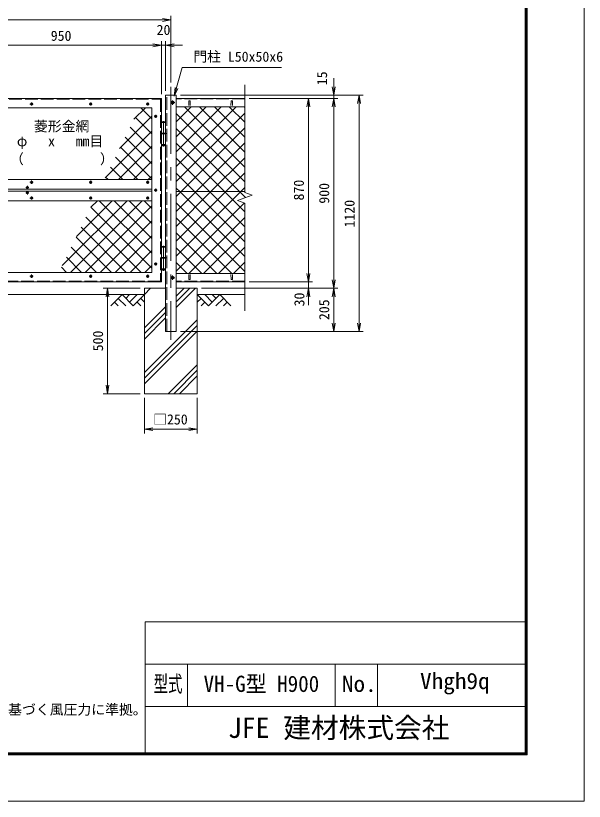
# Model space of a CAD drawing. Units: millimetres at full size. Extents: x -4200 to 4200, y -2970 to 2970.
# Drawn here: x 1507 to 4200, y -2970 to 753 of the extents above; entities that cross this region are included whole.
import ezdxf
from ezdxf.enums import TextEntityAlignment as Align

# ---------------------------------------------------------------- set-up
doc = ezdxf.new("R2010")
doc.units = ezdxf.units.MM
doc.header["$LTSCALE"] = 10
doc.linetypes.add('DASHED', pattern=[7.5, 6, -1.5])
doc.linetypes.add('USER1', pattern=[50.8, 31.75, -6.35, 6.35, -6.35])
doc.layers.add('0-0_D-TTL-TXT', color=7, linetype='Continuous')
for name, color, linetype, lineweight in [('0-1_D-STR3', 3, 'Continuous', 13), ('0-2_D-BMK', 2, 'USER1', 13), ('0-3_D-DCR-HCH', 7, 'Continuous', 13), ('0-4_D-STR1', 1, 'Continuous', 18), ('0-5_D-STR4', 7, 'Continuous', 18), ('0-6_D-BGD', 7, 'Continuous', 18), ('0-7_D-STR-DIM', 7, 'Continuous', 13), ('0-8_0', 7, 'Continuous', 18), ('0-9_D-STR-TXT', 7, 'Continuous', 13), ('0-A_D-STR2', 7, 'Continuous', 13), ('0-B_D-TTL', 7, 'Continuous', 18)]:
    doc.layers.add(name, color=color, linetype=linetype, lineweight=lineweight)
doc.styles.add('ＭＳ ゴシック', font='')
doc.styles.get('ＭＳ ゴシック').set_extended_font_data('MS Gothic')

# ---------------------------------------------------------------- blocks, each defined once
blk = doc.blocks.new('_Open')
at = {"layer": '0-8_0'}
blk.add_line((-10, 1.667), (0, 0), dxfattribs=at)
blk.add_lwpolyline([(-10, -1.667), (0, 0), (-10, 0)], dxfattribs=at)

msp = doc.modelspace()

# ---------------------------------------------------------------- linework, layer by layer
at = {"layer": '0-1_D-STR3'}
for p, q in [((2216.69, 246.37), (2197.29, 246.37)), ((2197.29, 246.37), (2197.29, 196.37)), ((2197.49, 248.37), (2198.49, 249.37)), ((2197.49, 248.37), (2197.49, 246.37)), ((2197.49, 248.37), (2216.49, 248.37)), ((2215.49, 249.37), (2198.49, 249.37)), ((2215.49, 249.37), (2216.49, 248.37)), ((2216.49, 248.37), (2216.49, 246.37)), ((2216.69, 246.37), (2216.69, 196.37)), ((2217.49, 196.37), (2196.49, 196.37)), ((2196.49, 196.37), (2196.49, 193.37)), ((2217.49, 193.37), (2196.49, 193.37)), ((2197.29, 193.37), (2197.29, 143.37)), ((2216.69, 193.37), (2216.69, 143.37)), ((2217.49, 196.37), (2217.49, 193.37)), ((2216.69, 143.37), (2197.29, 143.37)), ((2201.99, 143.37), (2201.99, 137.37)), ((2202.99, 136.37), (2201.99, 137.37)), ((2210.99, 136.37), (2202.99, 136.37)), ((2211.99, 143.37), (2211.99, 137.37)), ((2591.99, -80.38), (2266.99, -80.38)), ((2216.69, -343.63), (2197.29, -343.63)), ((2197.29, -343.63), (2197.29, -393.63)), ((2197.49, -341.63), (2198.49, -340.63)), ((2197.49, -341.63), (2197.49, -343.63)), ((2197.49, -341.63), (2216.49, -341.63)), ((2215.49, -340.63), (2198.49, -340.63)), ((2215.49, -340.63), (2216.49, -341.63)), ((2216.49, -341.63), (2216.49, -343.63)), ((2216.69, -343.63), (2216.69, -393.63)), ((2217.49, -393.63), (2196.49, -393.63)), ((2196.49, -393.63), (2196.49, -396.63)), ((2217.49, -396.63), (2196.49, -396.63)), ((2197.29, -396.63), (2197.29, -446.63)), ((2216.69, -396.63), (2216.69, -446.63)), ((2217.49, -393.63), (2217.49, -396.63)), ((2216.69, -446.63), (2197.29, -446.63)), ((2201.99, -446.63), (2201.99, -452.63)), ((2211.99, -446.63), (2211.99, -452.63)), ((2202.99, -453.63), (2201.99, -452.63)), ((2210.99, -453.63), (2202.99, -453.63))]:
    msp.add_line(p, q, dxfattribs=at)
for points in [[(2256.49, 345.12), (2249.99, 348.87), (2243.49, 345.12), (2243.49, 337.61), (2249.99, 333.86), (2256.49, 337.61)], [(2256.49, -484.88), (2249.99, -481.13), (2243.49, -484.88), (2243.49, -492.39), (2249.99, -496.14), (2256.49, -492.39)]]:
    msp.add_lwpolyline(points, close=True, dxfattribs=at)
for points in [[(2210.99, 136.37), (2211.99, 137.37), (2201.99, 137.37)], [(2210.99, -453.63), (2211.99, -452.63), (2201.99, -452.63)]]:
    msp.add_lwpolyline(points, dxfattribs=at)
for centre, radius in [((1581.99, 334.37), 5.25), ((1861.99, 334.37), 5.25), ((2131.99, 334.37), 5.25), ((2249.99, 341.37), 6.25), ((2169.99, 276.37), 5.25), ((2206.99, 141.37), 2), ((1581.99, -36.13), 5.25), ((1861.99, -36.13), 5.25), ((2131.99, -36.13), 5.25), ((1561.99, -61.13), 5.25), ((2169.99, -73.63), 5.25), ((1561.99, -86.13), 5.25), ((1581.99, -111.13), 5.25), ((1861.99, -111.13), 5.25), ((2131.99, -111.13), 5.25), ((2169.99, -423.63), 5.25), ((2206.99, -448.63), 2), ((1581.99, -481.63), 5.25), ((1861.99, -481.63), 5.25), ((2131.99, -481.63), 5.25), ((2249.99, -488.63), 6.25)]:
    msp.add_circle(centre, radius, dxfattribs=at)
at = {"layer": '0-2_D-BMK'}
for p, q in [((2241.99, 416.37), (2241.99, -783.63)), ((1581.99, 341.81), (1581.99, 326.93)), ((1861.99, 341.81), (1861.99, 326.93)), ((2131.99, 341.81), (2131.99, 326.93)), ((2259.99, 341.37), (2239.99, 341.37)), ((2249.99, 351.37), (2249.99, 331.37)), ((1589.43, 334.37), (1574.55, 334.37)), ((1869.43, 334.37), (1854.55, 334.37)), ((2139.43, 334.37), (2124.55, 334.37)), ((2177.43, 276.37), (2162.55, 276.37)), ((2169.99, 283.81), (2169.99, 268.93)), ((2206.99, 252.77), (2206.99, 133.61)), ((1589.43, -36.13), (1574.55, -36.13)), ((1581.99, -28.69), (1581.99, -43.57)), ((1869.43, -36.13), (1854.55, -36.13)), ((1861.99, -28.69), (1861.99, -43.57)), ((2139.43, -36.13), (2124.55, -36.13)), ((2131.99, -28.69), (2131.99, -43.57)), ((1569.43, -61.13), (1554.55, -61.13)), ((1561.99, -53.69), (1561.99, -68.57)), ((2177.43, -73.63), (2162.55, -73.63)), ((2169.99, -66.19), (2169.99, -81.07)), ((1569.43, -86.13), (1554.55, -86.13)), ((1561.99, -78.69), (1561.99, -93.57)), ((1589.43, -111.13), (1574.55, -111.13)), ((1581.99, -103.69), (1581.99, -118.57)), ((1869.43, -111.13), (1854.55, -111.13)), ((1861.99, -103.69), (1861.99, -118.57)), ((2139.43, -111.13), (2124.55, -111.13)), ((2131.99, -103.69), (2131.99, -118.57)), ((2206.99, -337.23), (2206.99, -456.39)), ((2177.43, -423.63), (2162.55, -423.63)), ((2169.99, -416.19), (2169.99, -431.07)), ((1589.43, -481.63), (1574.55, -481.63)), ((1581.99, -474.19), (1581.99, -489.07)), ((1869.43, -481.63), (1854.55, -481.63)), ((1861.99, -474.19), (1861.99, -489.07)), ((2139.43, -481.63), (2124.55, -481.63)), ((2131.99, -474.19), (2131.99, -489.07)), ((2249.99, -478.63), (2249.99, -498.63)), ((2259.99, -488.63), (2239.99, -488.63))]:
    msp.add_line(p, q, dxfattribs=at)
at = {"layer": '0-3_D-DCR-HCH'}
for p, q in [((2116.99, -567.41), (2145.77, -538.63)), ((2116.99, -540.89), (2119.25, -538.63)), ((2266.99, -629.54), (2357.9, -538.63)), ((2266.99, -603.02), (2331.38, -538.63)), ((2266.99, -576.51), (2304.87, -538.63)), ((2010.57, -568.63), (1957.36, -621.84)), ((1992.83, -586.37), (2028.47, -621.84)), ((2010.57, -568.63), (2063.78, -621.84)), ((2028.3, -586.37), (2046.04, -568.63)), ((2046.04, -604.11), (2081.52, -568.63)), ((2063.78, -621.84), (2116.99, -568.63)), ((2099.25, -586.37), (2116.99, -604.03)), ((2420.2, -621.84), (2366.99, -568.63)), ((2384.73, -586.37), (2366.99, -604.03)), ((2437.94, -604.11), (2402.47, -568.63)), ((2473.42, -568.63), (2420.2, -621.84)), ((2455.77, -586.46), (2437.94, -568.63)), ((2491.15, -586.37), (2455.52, -621.84)), ((2473.42, -568.63), (2526.63, -621.84)), ((1975.09, -604.11), (1992.91, -621.84)), ((2081.52, -604.11), (2099.34, -621.84)), ((2116.99, -726.51), (2216.99, -626.51)), ((2402.47, -604.11), (2384.65, -621.84)), ((2508.89, -604.11), (2491.07, -621.84)), ((2116.99, -753.02), (2216.99, -653.02)), ((2116.99, -779.54), (2216.99, -679.54)), ((2116.99, -938.64), (2366.99, -688.64)), ((2116.99, -965.16), (2366.99, -715.16)), ((2116.99, -991.67), (2366.99, -741.67)), ((2229.13, -1038.63), (2366.99, -900.77)), ((2255.65, -1038.63), (2366.99, -927.29)), ((2282.16, -1038.63), (2366.99, -953.8))]:
    msp.add_line(p, q, dxfattribs=at)
at = {"layer": '0-4_D-STR1', "linetype": 'DASHED'}
for p, q in [((2222.99, -743.63), (2222.99, 376.37)), ((2591.99, 358.37), (2266.99, 358.37)), ((2192.99, -504.63), (1250.99, -504.63)), ((2591.99, -505.63), (2266.99, -505.63))]:
    msp.add_line(p, q, dxfattribs=at)
at = {"layer": '0-4_D-STR1'}
for p, q in [((2591.99, 361.37), (2266.99, 361.37)), ((2326.99, 348.24), (2326.24, 326.74)), ((2332.99, 348.24), (2333.74, 326.74)), ((2526.99, 348.24), (2526.24, 326.74)), ((2532.99, 348.24), (2533.74, 326.74)), ((1291.99, 316.37), (2151.99, 316.37)), ((2151.99, 316.37), (2151.99, -463.63)), ((2266.99, 321.37), (2591.99, 321.37)), ((2151.99, -23.63), (1291.99, -23.63)), ((2151.99, -68.63), (1322.99, -68.63)), ((2151.99, -78.63), (1322.99, -78.63)), ((2151.99, -123.63), (1291.99, -123.63)), ((2151.99, -463.63), (1291.99, -463.63)), ((1291.99, -463.63), (2151.99, -463.63)), ((2266.99, -468.63), (2591.99, -468.63)), ((2326.99, -495.5), (2326.24, -474)), ((2332.99, -495.5), (2333.74, -474)), ((2526.99, -495.5), (2526.24, -474)), ((2532.99, -495.5), (2533.74, -474)), ((2591.99, -508.63), (2266.99, -508.63))]:
    msp.add_line(p, q, dxfattribs=at)
for points in [[(2266.99, -743.63), (2216.99, -743.63), (2216.99, 376.37), (2266.99, 376.37)], [(2196.99, 361.37), (2196.99, -508.63), (1246.99, -508.63), (1246.99, 361.37)]]:
    msp.add_lwpolyline(points, close=True, dxfattribs=at)
at = {"layer": '0-4_D-STR1', "linetype": 'DASHED'}
msp.add_lwpolyline([(1250.99, 357.37), (2192.99, 357.37), (2192.99, -504.63)], dxfattribs=at)
at = {"layer": '0-4_D-STR1'}
for centre, start, end in [((2329.99, 346.99), 22.61986, 157.38014), ((2529.99, 346.99), 22.61986, 157.38014), ((2329.99, -494.25), 202.61986, 337.38014), ((2529.99, -494.25), 202.61986, 337.38014)]:
    msp.add_arc(centre, 3.25, start, end, dxfattribs=at)
at = {"layer": '0-5_D-STR4'}
for p, q in [((2116.99, -538.63), (2116.99, -1038.63)), ((2116.99, -538.63), (2216.99, -538.63)), ((2266.99, -538.63), (2366.99, -538.63)), ((2366.99, -538.63), (2366.99, -1038.63)), ((2116.99, -1038.63), (2366.99, -1038.63))]:
    msp.add_line(p, q, dxfattribs=at)
at = {"layer": '0-6_D-BGD'}
for p, q in [((366.99, -568.63), (2116.99, -568.63)), ((2366.99, -568.63), (2591.99, -568.63))]:
    msp.add_line(p, q, dxfattribs=at)
at = {"layer": '0-7_D-STR-DIM'}
for p, q in [((2241.99, 436.37), (2241.99, 752.86)), ((241.99, 732.86), (2241.99, 732.86)), ((2196.99, 612.86), (1246.99, 612.86)), ((2156.99, 612.86), (2116.99, 612.86)), ((2196.99, 381.37), (2196.99, 632.86)), ((2196.99, 381.37), (2196.99, 632.86)), ((2216.99, 612.86), (2196.99, 612.86)), ((2216.99, 396.37), (2216.99, 632.86)), ((2256.99, 612.86), (2296.99, 612.86)), ((3013.04, 416.37), (3013.04, 456.37)), ((2591.99, 425.82), (2591.99, -84.41)), ((2286.99, 376.37), (3033.04, 376.37)), ((2286.99, 376.37), (3153.04, 376.37)), ((3013.04, 361.37), (3013.04, 376.37)), ((3133.04, -743.63), (3133.04, 376.37)), ((2611.99, 361.37), (2913.04, 361.37)), ((2611.99, 361.37), (3033.04, 361.37)), ((2611.99, 361.37), (3033.04, 361.37)), ((2893.04, 361.37), (2893.04, -508.63)), ((3013.04, 361.37), (3013.04, -538.63)), ((3013.04, 321.37), (3013.04, 281.37)), ((2556.75, -122.88), (2627.23, -97.23)), ((2627.23, -97.23), (2591.99, -84.41)), ((2591.99, -135.71), (2556.75, -122.88)), ((2591.99, -135.71), (2591.99, -645.94)), ((2893.04, -468.63), (2893.04, -428.63)), ((2611.99, -508.63), (2913.04, -508.63)), ((2611.99, -508.63), (2913.04, -508.63)), ((2893.04, -508.63), (2893.04, -538.63)), ((2096.99, -538.63), (1921.77, -538.63)), ((1941.77, -538.63), (1941.77, -1038.63)), ((2386.99, -538.63), (3033.04, -538.63)), ((2386.99, -538.63), (2913.04, -538.63)), ((2386.99, -538.63), (3033.04, -538.63)), ((3013.04, -538.63), (3013.04, -743.63)), ((2893.04, -578.63), (2893.04, -618.63)), ((2286.99, -743.63), (3033.04, -743.63)), ((2286.99, -743.63), (3153.04, -743.63)), ((2096.99, -1038.63), (1921.77, -1038.63)), ((2116.99, -1058.63), (2116.99, -1226.33)), ((2366.99, -1058.63), (2366.99, -1226.33)), ((2116.99, -1206.33), (2366.99, -1206.33))]:
    msp.add_line(p, q, dxfattribs=at)
at = {"layer": '0-9_D-STR-TXT'}
msp.add_lwpolyline([(2766.63, 508.02), (2295.66, 508.02), (2257.57, 373.75)], dxfattribs=at)
at = {"layer": '0-A_D-STR2'}
for p, q in [((2067.06, 262.01), (2121.42, 316.37)), ((2151.99, 263.55), (2099.18, 316.37)), ((2266.99, 320.52), (2267.84, 321.37)), ((2266.99, 249.81), (2338.55, 321.37)), ((2266.99, 179.1), (2409.26, 321.37)), ((2266.99, 108.39), (2479.97, 321.37)), ((2266.99, 37.68), (2550.68, 321.37)), ((2591.99, 35.69), (2306.31, 321.37)), ((2591.99, 106.4), (2377.02, 321.37)), ((2591.99, 177.11), (2447.73, 321.37)), ((2591.99, 247.82), (2518.44, 321.37)), ((2591.99, 318.53), (2589.15, 321.37)), ((1999.12, 123.36), (2151.99, 276.23)), ((2151.99, 192.84), (2072.24, 272.59)), ((2266.99, -33.03), (2591.99, 291.97)), ((2591.99, -35.02), (2266.99, 289.98)), ((2151.99, 122.13), (2048.99, 225.13)), ((1931.19, -15.29), (2151.99, 205.52)), ((2290.35, -80.38), (2591.99, 221.26)), ((2151.99, 51.42), (2025.74, 177.68)), ((2361.06, -80.38), (2591.99, 150.54)), ((1993.55, -23.63), (2151.99, 134.81)), ((2151.99, -19.29), (2002.48, 130.22)), ((2495.93, -80.38), (2266.99, 148.55)), ((2085.63, -23.63), (1979.23, 82.76)), ((2425.22, -80.38), (2266.99, 77.84)), ((2431.77, -80.38), (2591.99, 79.83)), ((2064.26, -23.63), (2151.99, 64.1)), ((2014.91, -23.63), (1955.98, 35.31)), ((2354.51, -80.38), (2266.99, 7.13)), ((2502.49, -80.38), (2591.99, 9.12)), ((1944.2, -23.63), (1932.72, -12.15)), ((2134.97, -23.63), (2151.99, -6.61)), ((2283.8, -80.38), (2266.99, -63.58)), ((2573.2, -80.38), (2591.99, -61.59)), ((2266.99, -103.74), (2290.35, -80.38)), ((2266.99, -174.46), (2361.06, -80.38)), ((2266.99, -245.17), (2431.77, -80.38)), ((2266.99, -315.88), (2502.49, -80.38)), ((2266.99, -386.59), (2573.2, -80.38)), ((2591.99, -388.58), (2283.8, -80.38)), ((2591.99, -317.87), (2354.51, -80.38)), ((2591.99, -247.16), (2425.22, -80.38)), ((2591.99, -176.45), (2495.93, -80.38)), ((2626.96, -97.33), (2627.1, -97.19)), ((1727.37, -431.23), (2034.97, -123.63)), ((1765.68, -463.63), (2105.68, -123.63)), ((1795.31, -292.58), (1964.26, -123.63)), ((1836.39, -463.63), (2151.99, -148.03)), ((1863.25, -153.93), (1893.55, -123.63)), ((2151.99, -372.84), (1902.78, -123.63)), ((2151.99, -302.13), (1973.49, -123.63)), ((2151.99, -231.42), (2044.2, -123.63)), ((2151.99, -160.71), (2114.91, -123.63)), ((2591.99, -459.29), (2266.99, -134.29)), ((2266.99, -457.3), (2589.49, -134.8)), ((2151.99, -443.55), (1862.96, -154.52)), ((2101.36, -463.63), (1839.71, -201.98)), ((1907.1, -463.63), (2151.99, -218.74)), ((2530.63, -468.63), (2266.99, -205)), ((2326.37, -468.63), (2591.99, -203.01)), ((2030.65, -463.63), (1816.45, -249.44)), ((1959.94, -463.63), (1793.2, -296.89)), ((1977.81, -463.63), (2151.99, -289.46)), ((2459.91, -468.63), (2266.99, -275.71)), ((2397.08, -468.63), (2591.99, -273.72)), ((1889.23, -463.63), (1769.95, -344.35)), ((2048.52, -463.63), (2151.99, -360.17)), ((2389.2, -468.63), (2266.99, -346.42)), ((2467.79, -468.63), (2591.99, -344.43)), ((1818.52, -463.63), (1746.69, -391.81)), ((1747.81, -463.63), (1723.44, -439.26)), ((2119.24, -463.63), (2151.99, -430.88)), ((2318.49, -468.63), (2266.99, -417.13)), ((2538.5, -468.63), (2591.99, -415.14))]:
    msp.add_line(p, q, dxfattribs=at)
msp.add_lwpolyline([(2595.16, -108.9), (2566.64, -80.38), (2266.99, 219.27)], dxfattribs=at)
at = {"layer": '0-B_D-TTL'}
for p, q in [((2120, -2120), (2120, -2740)), ((2120, -2120), (3920, -2120)), ((2120, -2320), (3920, -2320)), ((2320, -2320), (2320, -2520)), ((3020, -2320), (3020, -2520)), ((3220, -2320), (3220, -2520)), ((2120, -2520), (3920, -2520))]:
    msp.add_line(p, q, dxfattribs=at)
at = {"layer": '0-B_D-TTL', "color": 2}
msp.add_lwpolyline([(-4200, 2970), (4200, 2970), (4200, -2970), (-4200, -2970)], close=True, dxfattribs=at)
at = {"layer": '0-B_D-TTL'}
for points in [[(-3930, 2750), (3930, 2750), (3930, -2750), (-3930, -2750)], [(-3927.5, 2747.5), (3927.5, 2747.5), (3927.5, -2747.5), (-3927.5, -2747.5)], [(-3925, 2745), (3925, 2745), (3925, -2745), (-3925, -2745)], [(-3922.5, 2742.5), (3922.5, 2742.5), (3922.5, -2742.5), (-3922.5, -2742.5)], [(-3920, 2740), (3920, 2740), (3920, -2740), (-3920, -2740)]]:
    msp.add_lwpolyline(points, close=True, dxfattribs=at)

# ---------------------------------------------------------------- block references
at = {"layer": '0-7_D-STR-DIM', "xscale": 4, "yscale": 4}
for p in [(2241.99, 732.86), (2196.99, 612.86), (2196.99, 612.86), (2366.99, -1206.33)]:
    msp.add_blockref('_Open', p, dxfattribs=at)
for p, rotation in [((2216.99, 612.86), 180), ((3013.04, 376.37), 270), ((3133.04, 376.37), 90), ((2893.04, 361.37), 90), ((3013.04, 361.37), 90), ((3013.04, 361.37), 90), ((2893.04, -508.63), 270), ((2893.04, -508.63), 270), ((3013.04, -538.63), 270), ((1941.77, -538.63), 90), ((2893.04, -538.63), 90), ((3013.04, -538.63), 90), ((3013.04, -743.63), 270), ((3133.04, -743.63), 270), ((1941.77, -1038.63), 270), ((2116.99, -1206.33), 180)]:
    msp.add_blockref('_Open', p, dxfattribs=dict(at, rotation=rotation))
at = {"layer": '0-9_D-STR-TXT', "xscale": 4, "yscale": 4, "rotation": 254.16392}
msp.add_blockref('_Open', (2257.03, 371.82), dxfattribs=at)

# ---------------------------------------------------------------- texts
at = {"layer": '0-0_D-TTL-TXT', "style": 'ＭＳ ゴシック'}
for s, width, p in [('型式', 0.65, (2160.27, -2474.8)), ('VH-G型 H900', 0.95, (2396.93, -2474.8)), ('No.', 1.05, (3052, -2474.8)), ('Vhgh9q', 1.05, (3422, -2461.47))]:
    msp.add_text(s, height=76.98, dxfattribs=dict(at, width=width)).set_placement(p, align=Align.BOTTOM_LEFT)
for s, height, p in [('（設計条件）風荷重：昭和57年改正 建築基準法・同施行令に基づく風圧力に準拠。', 48.09, (-332.45, -2573.6)), ('JFE 建材株式会社', 96.19, (2512.38, -2698.5))]:
    msp.add_text(s, height=height, dxfattribs=at).set_placement(p, align=Align.BOTTOM_LEFT)
at = {"layer": '0-7_D-STR-DIM', "style": 'ＭＳ ゴシック'}
for s, p in [('20', (2174.23, 647.61)), ('950', (1672.85, 619.61)), ('□250', (2157.8, -1198.56))]:
    msp.add_text(s, height=48.09, dxfattribs=at).set_placement(p, align=Align.BOTTOM_LEFT)
for s, p in [('15', (2996.1, 423.66)), ('870', (2886.29, -122.52)), ('900', (3006.29, -137.77)), ('1120', (3126.29, -250.55)), ('30', (2888.69, -624.53)), ('205', (3006.29, -689.5)), ('500', (1935.03, -837.52))]:
    msp.add_text(s, height=48.09, rotation=90, dxfattribs=at).set_placement(p, align=Align.BOTTOM_LEFT)
at = {"layer": '0-9_D-STR-TXT', "style": 'ＭＳ ゴシック'}
for s, p in [('門柱 L50x50x6', (2347.85, 520.6)), ('菱形金網', (1593.54, 190.65)), ('φ   x   mm目', (1512.32, 120.21)), ('（\u3000\u3000   \u3000\u3000）', (1479.84, 35.74))]:
    msp.add_text(s, height=48.09, dxfattribs=at).set_placement(p, align=Align.BOTTOM_LEFT)

doc.saveas('drawing.dxf')
